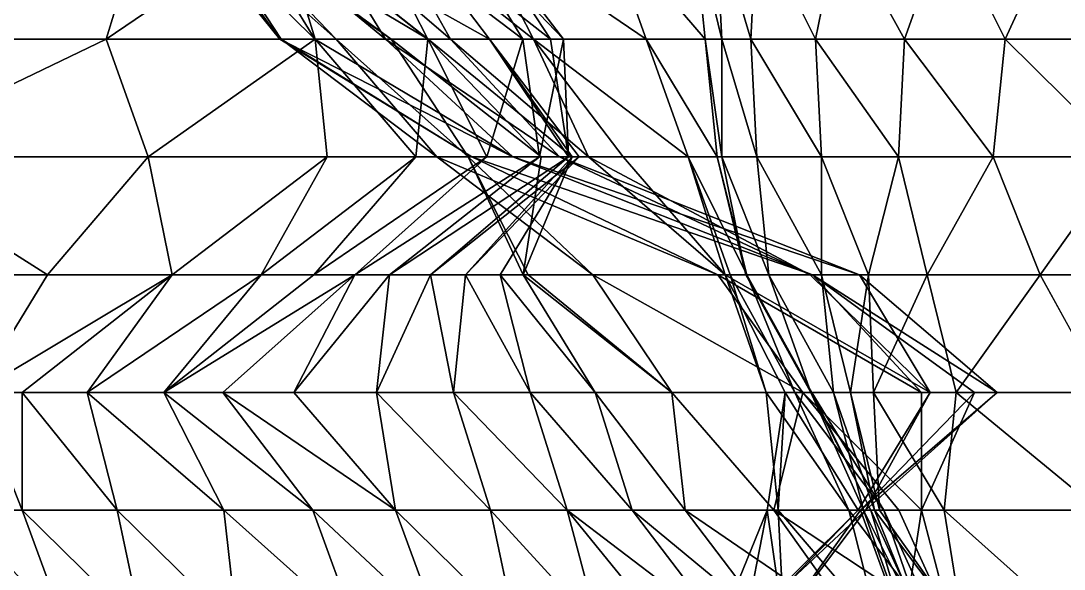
# Model space of a CAD drawing. Header units: metres. Extents: x -137 to 231, y -240 to 234.
# Drawn here: x -44.8 to 8.4, y 9 to 36.9 of the extents above; entities that cross this region are included whole.
import ezdxf

# ---------------------------------------------------------------- set-up
doc = ezdxf.new("R2010")
doc.units = ezdxf.units.M

msp = doc.modelspace()

# ---------------------------------------------------------------- linework, layer by layer
for points in [[(-56.90248, 36, -217.60475), (-40.453613, 36, -215.03621), (-38.619682, 42, -213.97739), (-38.619583, 42.0001, -213.97728)], [(-56.90248, 36, -217.60475), (-38.619682, 42, -213.97739), (-48.344116, 42, -212.66357), (-48.344017, 42.0001, -212.66347)], [(-40.453613, 36, -215.03621), (-29.812225, 36, -215.8206), (-31.646164, 42, -216.87943), (-31.646065, 42.0001, -216.87932)], [(-40.453613, 36, -215.03621), (-31.646164, 42, -216.87943), (-38.619682, 42, -213.97739), (-38.619583, 42.0001, -213.97728)], [(-31.5439, 36, -279.1742), (-36.434387, 42, -281.99774), (-35.46086, 42, -274.50745), (-35.460762, 42.0001, -274.50735)], [(-36.434387, 42, -281.99774), (-31.600449, 36, -286.13507), (-35.87964, 42, -288.60565), (-35.87954, 42.0001, -288.60556)], [(-36.434387, 42, -281.99774), (-31.5439, 36, -279.1742), (-31.600449, 36, -286.13507), (-31.60035, 36.0001, -286.13498)], [(-35.87964, 42, -288.60565), (-29.823074, 36, -292.0371), (-33.49095, 42, -294.15472), (-33.490852, 42.0001, -294.15463)], [(-35.87964, 42, -288.60565), (-31.600449, 36, -286.13507), (-29.823074, 36, -292.0371), (-29.822975, 36.0001, -292.03702)], [(-28.736435, 36, -270.62512), (-35.46086, 42, -274.50745), (-34.487335, 42, -267.0172), (-34.487236, 42.0001, -267.01712)], [(-31.5439, 36, -279.1742), (-35.46086, 42, -274.50745), (-28.736435, 36, -270.62512), (-28.736336, 36.0001, -270.62503)], [(-25.928955, 36, -262.07602), (-34.487335, 42, -267.0172), (-34.125114, 42, -259.87988), (-34.125015, 42.0001, -259.8798)], [(-28.736435, 36, -270.62512), (-34.487335, 42, -267.0172), (-25.928955, 36, -262.07602), (-25.928856, 36.0001, -262.07593)], [(-24.038467, 36, -254.05634), (-34.125114, 42, -259.87988), (-31.623306, 42, -251.50723), (-31.623207, 42.0001, -251.50713)], [(-25.928955, 36, -262.07602), (-34.125114, 42, -259.87988), (-24.038467, 36, -254.05634), (-24.038368, 36.0001, -254.05623)], [(-33.49095, 42, -294.15472), (-26.211761, 36, -296.8803), (-29.879639, 42, -298.99796), (-29.87954, 42.0001, -298.99786)], [(-33.49095, 42, -294.15472), (-29.823074, 36, -292.0371), (-26.211761, 36, -296.8803), (-26.211662, 36.0001, -296.88022)], [(-31.646164, 42, -216.87943), (-24.061325, 36, -219.42851), (-27.117874, 42, -221.19322), (-27.117775, 42.0001, -221.19312)], [(-31.646164, 42, -216.87943), (-29.812225, 36, -215.8206), (-24.061325, 36, -219.42851), (-24.061226, 36.0001, -219.4284)], [(-20.925339, 36, -245.33078), (-31.623306, 42, -251.50723), (-25.453629, 42, -241.01697), (-25.45353, 42.0001, -241.01686)], [(-24.038467, 36, -254.05634), (-31.623306, 42, -251.50723), (-20.925339, 36, -245.33078), (-20.92524, 36.0001, -245.33067)], [(-29.879639, 42, -298.99796), (-22.906113, 36, -301.9), (-26.268326, 42, -303.84116), (-26.268227, 42.0001, -303.84106)], [(-29.879639, 42, -298.99796), (-26.211761, 36, -296.8803), (-22.906113, 36, -301.9), (-22.906013, 36.0001, -301.8999)], [(-27.117874, 42, -221.19322), (-19.227371, 36, -223.56584), (-22.895248, 42, -225.68349), (-22.89515, 42.0001, -225.68338)], [(-27.117874, 42, -221.19322), (-24.061325, 36, -219.42851), (-19.227371, 36, -223.56584), (-19.227272, 36.0001, -223.56573)], [(-26.268326, 42, -303.84116), (-18.683487, 36, -306.39026), (-21.740036, 42, -308.15497), (-21.739937, 42.0001, -308.15488)], [(-26.268326, 42, -303.84116), (-22.906113, 36, -301.9), (-18.683487, 36, -306.39026), (-18.683388, 36.0001, -306.39017)], [(-17.812225, 36, -236.60521), (-25.453629, 42, -241.01697), (-21.729202, 42, -231.93848), (-21.729103, 42.0001, -231.93837)], [(-20.925339, 36, -245.33078), (-25.453629, 42, -241.01697), (-17.812225, 36, -236.60521), (-17.812126, 36.0001, -236.6051)], [(-22.895248, 42, -225.68349), (-17.144363, 36, -229.29141), (-21.729202, 42, -231.93848), (-21.729103, 42.0001, -231.93837)], [(-22.895248, 42, -225.68349), (-19.227371, 36, -223.56584), (-17.144363, 36, -229.29141), (-17.144264, 36.0001, -229.2913)], [(-21.740036, 42, -308.15497), (-12.932571, 36, -309.99817), (-15.072174, 42, -311.23346), (-15.072074, 42.0001, -311.23337)], [(-21.740036, 42, -308.15497), (-18.683487, 36, -306.39026), (-12.932571, 36, -309.99817), (-12.932471, 36.0001, -309.99808)], [(-17.812225, 36, -236.60521), (-21.729202, 42, -231.93848), (-17.144363, 36, -229.29141), (-17.144264, 36.0001, -229.2913)], [(-15.072174, 42, -311.23346), (-9.932571, 36, -315.19434), (-10.5439, 42, -315.54727), (-10.543799, 42.0001, -315.54718)], [(-15.072174, 42, -311.23346), (-12.932571, 36, -309.99817), (-9.932571, 36, -315.19434), (-9.932471, 36.0001, -315.19424)], [(-10.5439, 42, -315.54727), (-9.072174, 36, -321.6258), (-9.377823, 42, -321.80225), (-9.377723, 42.0001, -321.80215)], [(-10.5439, 42, -315.54727), (-9.932571, 36, -315.19434), (-9.072174, 36, -321.6258), (-9.072074, 36.0001, -321.6257)], [(-9.377823, 42, -321.80225), (-7.600449, 36, -327.70428), (-7.2948, 42, -327.5278), (-7.2947, 42.0001, -327.5277)], [(-9.377823, 42, -321.80225), (-9.072174, 36, -321.6258), (-7.600449, 36, -327.70428), (-7.600348, 36.0001, -327.7042)], [(-7.2948, 42, -327.5278), (-7.600449, 36, -327.70428), (-4.2948, 36, -332.72397), (-4.2947, 36.0001, -332.72388)], [(-7.2948, 42, -327.5278), (-4.2948, 36, -332.72397), (-3.072174, 42, -332.0181), (-3.072074, 42.0001, -332.018)], [(-3.072174, 42, -332.0181), (-4.2948, 36, -332.72397), (0.23349, 36, -337.03778), (0.23359, 36.0001, -337.0377)], [(-3.072174, 42, -332.0181), (0.23349, 36, -337.03778), (2.373077, 42, -335.8025), (2.373177, 42.0001, -335.8024)], [(2.373077, 42, -335.8025), (0.23349, 36, -337.03778), (5.373062, 36, -340.99863), (5.373162, 36.0001, -340.99854)], [(2.373077, 42, -335.8025), (5.373062, 36, -340.99863), (8.123978, 42, -339.4104), (8.124078, 42.0001, -339.4103)], [(8.123978, 42, -339.4104), (5.373062, 36, -340.99863), (11.429626, 36, -344.43005), (11.429727, 36.0001, -344.42996)], [(8.123978, 42, -339.4104), (11.429626, 36, -344.43005), (13.874878, 42, -343.0183), (13.874978, 42.0001, -343.01822)], [(-52.928955, 30, -215.31064), (-40.453613, 36, -215.03621), (-56.90248, 36, -217.60475), (-56.90238, 36.0001, -217.60464)], [(-52.928955, 30, -215.31064), (-38.314026, 30, -213.80092), (-40.453613, 36, -215.03621), (-40.453514, 36.0001, -215.0361)], [(-38.314026, 30, -213.80092), (-29.812225, 36, -215.8206), (-40.453613, 36, -215.03621), (-40.453514, 36.0001, -215.0361)], [(-38.314026, 30, -213.80092), (-29.200912, 30, -215.46765), (-29.812225, 36, -215.8206), (-29.812126, 36.0001, -215.8205)], [(-21.819458, 30, -280.488), (-31.600449, 36, -286.13507), (-31.5439, 36, -279.1742), (-31.5438, 36.0001, -279.1741)], [(-19.736435, 30, -286.21356), (-29.823074, 36, -292.0371), (-31.600449, 36, -286.13507), (-31.60035, 36.0001, -286.13498)], [(-19.736435, 30, -286.21356), (-31.600449, 36, -286.13507), (-21.819458, 30, -280.488), (-21.819359, 30.0001, -280.4879)], [(-23.596832, 30, -274.58597), (-31.5439, 36, -279.1742), (-28.736435, 36, -270.62512), (-28.736336, 36.0001, -270.62503)], [(-21.819458, 30, -280.488), (-31.5439, 36, -279.1742), (-23.596832, 30, -274.58597), (-23.596733, 30.0001, -274.58588)], [(-26.211761, 36, -296.8803), (-29.823074, 36, -292.0371), (-19.736435, 30, -286.21356), (-19.736336, 30.0001, -286.21347)], [(-29.812225, 36, -215.8206), (-24.672623, 30, -219.78145), (-24.061325, 36, -219.42851), (-24.061226, 36.0001, -219.4284)], [(-29.812225, 36, -215.8206), (-29.200912, 30, -215.46765), (-24.672623, 30, -219.78145), (-24.672523, 30.0001, -219.78134)], [(-22.011993, 30, -266.74274), (-28.736435, 36, -270.62512), (-25.928955, 36, -262.07602), (-25.928856, 36.0001, -262.07593)], [(-23.596832, 30, -274.58597), (-28.736435, 36, -270.62512), (-22.011993, 30, -266.74274), (-22.011894, 30.0001, -266.74265)], [(-26.211761, 36, -296.8803), (-19.736435, 30, -286.21356), (-17.347733, 30, -291.76266), (-17.347633, 30.0001, -291.76257)], [(-22.906113, 36, -301.9), (-26.211761, 36, -296.8803), (-17.347733, 30, -291.76266), (-17.347633, 30.0001, -291.76257)], [(-18.287567, 30, -257.66425), (-25.928955, 36, -262.07602), (-24.038467, 36, -254.05634), (-24.038368, 36.0001, -254.05623)], [(-22.011993, 30, -266.74274), (-25.928955, 36, -262.07602), (-18.287567, 30, -257.66425), (-18.287468, 30.0001, -257.66415)], [(-24.061325, 36, -219.42851), (-24.672623, 30, -219.78145), (-21.061325, 30, -224.62466), (-21.061226, 30.0001, -224.62456)], [(-24.061325, 36, -219.42851), (-21.061325, 30, -224.62466), (-19.227371, 36, -223.56584), (-19.227272, 36.0001, -223.56573)], [(-16.702713, 30, -249.82104), (-24.038467, 36, -254.05634), (-20.925339, 36, -245.33078), (-20.92524, 36.0001, -245.33067)], [(-18.287567, 30, -257.66425), (-24.038467, 36, -254.05634), (-16.702713, 30, -249.82104), (-16.702614, 30.0001, -249.82094)], [(-22.906113, 36, -301.9), (-17.347733, 30, -291.76266), (-15.876022, 30, -297.84116), (-15.875922, 30.0001, -297.84106)], [(-18.683487, 36, -306.39026), (-22.906113, 36, -301.9), (-15.876022, 30, -297.84116), (-15.875922, 30.0001, -297.84106)], [(-19.227371, 36, -223.56584), (-21.061325, 30, -224.62466), (-18.366974, 30, -229.9973), (-18.366875, 30.0001, -229.9972)], [(-16.895248, 30, -236.0758), (-16.3405, 30, -242.68372), (-20.925339, 36, -245.33078), (-20.92524, 36.0001, -245.33067)], [(-16.895248, 30, -236.0758), (-20.925339, 36, -245.33078), (-17.812225, 36, -236.60521), (-17.812126, 36.0001, -236.6051)], [(-16.702713, 30, -249.82104), (-20.925339, 36, -245.33078), (-16.3405, 30, -242.68372), (-16.3404, 30.0001, -242.68361)], [(-19.227371, 36, -223.56584), (-18.366974, 30, -229.9973), (-17.144363, 36, -229.29141), (-17.144264, 36.0001, -229.2913)], [(-18.683487, 36, -306.39026), (-10.792984, 30, -308.76288), (-12.932571, 36, -309.99817), (-12.932471, 36.0001, -309.99808)], [(-18.683487, 36, -306.39026), (-15.876022, 30, -297.84116), (-14.098648, 30, -303.7432), (-14.098548, 30.0001, -303.7431)], [(-18.683487, 36, -306.39026), (-14.098648, 30, -303.7432), (-10.792984, 30, -308.76288), (-10.792884, 30.0001, -308.7628)], [(-17.144363, 36, -229.29141), (-18.366974, 30, -229.9973), (-16.895248, 30, -236.0758), (-16.89515, 30.0001, -236.0757)], [(-17.144363, 36, -229.29141), (-16.895248, 30, -236.0758), (-17.812225, 36, -236.60521), (-17.812126, 36.0001, -236.6051)], [(-12.932571, 36, -309.99817), (-9.321274, 30, -314.84137), (-9.932571, 36, -315.19434), (-9.932471, 36.0001, -315.19424)], [(-12.932571, 36, -309.99817), (-10.792984, 30, -308.76288), (-9.321274, 30, -314.84137), (-9.321174, 30.0001, -314.84128)], [(-9.932571, 36, -315.19434), (-9.072174, 30, -321.6258), (-9.072174, 36, -321.6258), (-9.072074, 36.0001, -321.6257)], [(-9.932571, 36, -315.19434), (-9.321274, 30, -314.84137), (-9.072174, 30, -321.6258), (-9.072074, 30.0001, -321.6257)], [(-9.072174, 36, -321.6258), (-7.2948, 30, -327.5278), (-7.600449, 36, -327.70428), (-7.600348, 36.0001, -327.7042)], [(-9.072174, 36, -321.6258), (-9.072174, 30, -321.6258), (-7.2948, 30, -327.5278), (-7.2947, 30.0001, -327.5277)], [(-7.600449, 36, -327.70428), (-3.989151, 30, -332.5475), (-4.2948, 36, -332.72397), (-4.2947, 36.0001, -332.72388)], [(-7.600449, 36, -327.70428), (-7.2948, 30, -327.5278), (-3.989151, 30, -332.5475), (-3.989051, 30.0001, -332.5474)], [(-4.2948, 36, -332.72397), (-0.072174, 30, -337.21423), (0.23349, 36, -337.03778), (0.23359, 36.0001, -337.0377)], [(-4.2948, 36, -332.72397), (-3.989151, 30, -332.5475), (-0.072174, 30, -337.21423), (-0.072074, 30.0001, -337.21414)], [(0.23349, 36, -337.03778), (-0.072174, 30, -337.21423), (4.761764, 30, -341.35156), (4.761865, 30.0001, -341.35147)], [(0.23349, 36, -337.03778), (4.761764, 30, -341.35156), (5.373062, 36, -340.99863), (5.373162, 36.0001, -340.99854)], [(5.373062, 36, -340.99863), (4.761764, 30, -341.35156), (11.429626, 30, -344.43005), (11.429727, 30.0001, -344.42996)], [(5.373062, 36, -340.99863), (11.429626, 30, -344.43005), (11.429626, 36, -344.43005), (11.429727, 36.0001, -344.42996)], [(-43.453613, 24, -209.84006), (-38.314026, 30, -213.80092), (-52.928955, 30, -215.31064), (-52.928856, 30.0001, -215.31053)], [(-52.928955, 30, -215.31064), (-47.064934, 24, -204.99684), (-43.453613, 24, -209.84006), (-43.453514, 24.0001, -209.83995)], [(-43.453613, 24, -209.84006), (-37.0914, 24, -213.09503), (-38.314026, 30, -213.80092), (-38.313927, 30.0001, -213.80081)], [(-37.0914, 24, -213.09503), (-29.200912, 30, -215.46765), (-38.314026, 30, -213.80092), (-38.313927, 30.0001, -213.80081)], [(-37.0914, 24, -213.09503), (-32.563126, 24, -217.40883), (-29.200912, 30, -215.46765), (-29.200813, 30.0001, -215.46754)], [(-32.563126, 24, -217.40883), (-29.86879, 24, -222.78146), (-24.672623, 30, -219.78145), (-24.672523, 30.0001, -219.78134)], [(-32.563126, 24, -217.40883), (-24.672623, 30, -219.78145), (-29.200912, 30, -215.46765), (-29.200813, 30.0001, -215.46754)], [(-29.86879, 24, -222.78146), (-27.785751, 24, -228.50702), (-21.061325, 30, -224.62466), (-21.061226, 30.0001, -224.62456)], [(-29.86879, 24, -222.78146), (-21.061325, 30, -224.62466), (-24.672623, 30, -219.78145), (-24.672523, 30.0001, -219.78134)], [(-27.785751, 24, -228.50702), (-26.008377, 24, -234.40906), (-18.366974, 30, -229.9973), (-18.366875, 30.0001, -229.9972)], [(-27.785751, 24, -228.50702), (-18.366974, 30, -229.9973), (-21.061325, 30, -224.62466), (-21.061226, 30.0001, -224.62456)], [(-26.008377, 24, -234.40906), (-23.925339, 24, -240.13463), (-16.895248, 30, -236.0758), (-16.89515, 30.0001, -236.0757)], [(-26.008377, 24, -234.40906), (-16.895248, 30, -236.0758), (-18.366974, 30, -229.9973), (-18.366875, 30.0001, -229.9972)], [(-23.925339, 24, -240.13463), (-22.147964, 24, -246.03665), (-16.3405, 30, -242.68372), (-16.3404, 30.0001, -242.68361)], [(-23.925339, 24, -240.13463), (-16.3405, 30, -242.68372), (-16.895248, 30, -236.0758), (-16.89515, 30.0001, -236.0757)], [(-15.64978, 24, -269.99774), (-23.596832, 30, -274.58597), (-22.011993, 30, -266.74274), (-22.011894, 30.0001, -266.74265)], [(-9.287567, 24, -273.25272), (-21.819458, 30, -280.488), (-23.596832, 30, -274.58597), (-23.596733, 30.0001, -274.58588)], [(-9.287567, 24, -273.25272), (-23.596832, 30, -274.58597), (-15.64978, 24, -269.99774), (-15.64968, 24.0001, -269.99765)], [(-22.147964, 24, -246.03665), (-20.37059, 24, -251.93869), (-16.702713, 30, -249.82104), (-16.702614, 30.0001, -249.82094)], [(-22.147964, 24, -246.03665), (-16.702713, 30, -249.82104), (-16.3405, 30, -242.68372), (-16.3404, 30.0001, -242.68361)], [(-19.204529, 24, -258.19366), (-18.95543, 24, -264.97806), (-22.011993, 30, -266.74274), (-22.011894, 30.0001, -266.74265)], [(-19.204529, 24, -258.19366), (-22.011993, 30, -266.74274), (-18.287567, 30, -257.66425), (-18.287468, 30.0001, -257.66415)], [(-15.64978, 24, -269.99774), (-22.011993, 30, -266.74274), (-18.95543, 24, -264.97806), (-18.95533, 24.0001, -264.97797)], [(-4.453628, 24, -277.39005), (-19.736435, 30, -286.21356), (-21.819458, 30, -280.488), (-21.819359, 30.0001, -280.4879)], [(-4.453628, 24, -277.39005), (-21.819458, 30, -280.488), (-9.287567, 24, -273.25272), (-9.287467, 24.0001, -273.25262)], [(-16.702713, 30, -249.82104), (-20.37059, 24, -251.93869), (-19.204529, 24, -258.19366), (-19.20443, 24.0001, -258.19357)], [(-2.064941, 24, -282.93915), (-17.347733, 30, -291.76266), (-19.736435, 30, -286.21356), (-19.736336, 30.0001, -286.21347)], [(-2.064941, 24, -282.93915), (-19.736435, 30, -286.21356), (-4.453628, 24, -277.39005), (-4.453528, 24.0001, -277.38995)], [(-16.702713, 30, -249.82104), (-19.204529, 24, -258.19366), (-18.287567, 30, -257.66425), (-18.287468, 30.0001, -257.66415)], [(-4.566742, 24, -291.31177), (-15.876022, 30, -297.84116), (-17.347733, 30, -291.76266), (-17.347633, 30.0001, -291.76257)], [(-4.566742, 24, -291.31177), (-17.347733, 30, -291.76266), (-2.064941, 24, -282.93915), (-2.064841, 24.0001, -282.93906)], [(-8.902481, 24, -300.7432), (-14.098648, 30, -303.7432), (-15.876022, 30, -297.84116), (-15.875922, 30.0001, -297.84106)], [(-8.902481, 24, -300.7432), (-15.876022, 30, -297.84116), (-4.566742, 24, -291.31177), (-4.566642, 24.0001, -291.31168)], [(-10.792984, 30, -308.76288), (-14.098648, 30, -303.7432), (-8.902481, 24, -300.7432), (-8.902381, 24.0001, -300.7431)], [(-10.792984, 30, -308.76288), (-7.792984, 24, -313.95905), (-9.321274, 30, -314.84137), (-9.321174, 30.0001, -314.84128)], [(-10.792984, 30, -308.76288), (-8.902481, 24, -300.7432), (-8.653397, 24, -307.5276), (-8.653296, 24.0001, -307.5275)], [(-10.792984, 30, -308.76288), (-8.653397, 24, -307.5276), (-7.792984, 24, -313.95905), (-7.792884, 24.0001, -313.95895)], [(-9.321274, 30, -314.84137), (-7.849548, 24, -320.9199), (-9.072174, 30, -321.6258), (-9.072074, 30.0001, -321.6257)], [(-9.321274, 30, -314.84137), (-7.792984, 24, -313.95905), (-7.849548, 24, -320.9199), (-7.849448, 24.0001, -320.9198)], [(-9.072174, 30, -321.6258), (-6.683487, 24, -327.17487), (-7.2948, 30, -327.5278), (-7.2947, 30.0001, -327.5277)], [(-9.072174, 30, -321.6258), (-7.849548, 24, -320.9199), (-6.683487, 24, -327.17487), (-6.683387, 24.0001, -327.17477)], [(-7.2948, 30, -327.5278), (-3.989151, 24, -332.5475), (-3.989151, 30, -332.5475), (-3.989051, 30.0001, -332.5474)], [(-7.2948, 30, -327.5278), (-6.683487, 24, -327.17487), (-3.989151, 24, -332.5475), (-3.989051, 24.0001, -332.5474)], [(-3.989151, 30, -332.5475), (-1.600449, 24, -338.0966), (-0.072174, 30, -337.21423), (-0.072074, 30.0001, -337.21414)], [(-3.989151, 30, -332.5475), (-3.989151, 24, -332.5475), (-1.600449, 24, -338.0966), (-1.600349, 24.0001, -338.0965)], [(-0.072174, 30, -337.21423), (-1.600449, 24, -338.0966), (1.399536, 24, -343.29272), (1.399636, 24.0001, -343.29263)], [(-0.072174, 30, -337.21423), (1.399536, 24, -343.29272), (4.761764, 30, -341.35156), (4.761865, 30.0001, -341.35147)], [(4.761764, 30, -341.35156), (1.399536, 24, -343.29272), (7.150436, 24, -346.90067), (7.150537, 24.0001, -346.90057)], [(4.761764, 30, -341.35156), (7.150436, 24, -346.90067), (11.429626, 30, -344.43005), (11.429727, 30.0001, -344.42996)], [(11.429626, 30, -344.43005), (7.150436, 24, -346.90067), (13.818314, 24, -349.9792), (13.818414, 24.0001, -349.9791)], [(-47.064934, 24, -204.99684), (-47.12149, 18, -211.9577), (-43.453613, 24, -209.84006), (-43.453514, 24.0001, -209.83995)], [(-47.12149, 18, -211.9577), (-44.732803, 18, -217.5068), (-37.0914, 24, -213.09503), (-37.0913, 24.0001, -213.09492)], [(-47.12149, 18, -211.9577), (-37.0914, 24, -213.09503), (-43.453613, 24, -209.84006), (-43.453514, 24.0001, -209.83995)], [(-37.0914, 24, -213.09503), (-44.732803, 18, -217.5068), (-41.427155, 18, -222.52647), (-41.427055, 18.0001, -222.52637)], [(-37.0914, 24, -213.09503), (-41.427155, 18, -222.52647), (-32.563126, 24, -217.40883), (-32.563026, 24.0001, -217.40872)], [(-32.563126, 24, -217.40883), (-41.427155, 18, -222.52647), (-37.510178, 18, -227.1932), (-37.51008, 18.0001, -227.1931)], [(-32.563126, 24, -217.40883), (-37.510178, 18, -227.1932), (-29.86879, 24, -222.78146), (-29.86869, 24.0001, -222.78136)], [(-37.510178, 18, -227.1932), (-34.510178, 18, -232.38937), (-27.785751, 24, -228.50702), (-27.785652, 24.0001, -228.50691)], [(-37.510178, 18, -227.1932), (-27.785751, 24, -228.50702), (-29.86879, 24, -222.78146), (-29.86869, 24.0001, -222.78136)], [(-27.785751, 24, -228.50702), (-34.510178, 18, -232.38937), (-30.898865, 18, -237.23259), (-30.898766, 18.0001, -237.23248)], [(-27.785751, 24, -228.50702), (-30.898865, 18, -237.23259), (-26.008377, 24, -234.40906), (-26.008278, 24.0001, -234.40895)], [(-26.008377, 24, -234.40906), (-30.898865, 18, -237.23259), (-26.676254, 18, -241.72285), (-26.676155, 18.0001, -241.72275)], [(-26.008377, 24, -234.40906), (-26.676254, 18, -241.72285), (-23.925339, 24, -240.13463), (-23.92524, 24.0001, -240.13452)], [(-23.925339, 24, -240.13463), (-26.676254, 18, -241.72285), (-22.759277, 18, -246.3896), (-22.759178, 18.0001, -246.3895)], [(-23.925339, 24, -240.13463), (-22.759277, 18, -246.3896), (-22.147964, 24, -246.03665), (-22.147865, 24.0001, -246.03654)], [(-22.147964, 24, -246.03665), (-22.759277, 18, -246.3896), (-18.842316, 18, -251.05634), (-18.842216, 18.0001, -251.05623)], [(-22.147964, 24, -246.03665), (-18.842316, 18, -251.05634), (-20.37059, 24, -251.93869), (-20.370491, 24.0001, -251.93858)], [(-20.37059, 24, -251.93869), (-15.536652, 18, -256.07602), (-19.204529, 24, -258.19366), (-19.20443, 24.0001, -258.19357)], [(-20.37059, 24, -251.93869), (-18.842316, 18, -251.05634), (-15.536652, 18, -256.07602), (-15.536551, 18.0001, -256.07593)], [(-11.61969, 18, -260.74277), (-18.95543, 24, -264.97806), (-19.204529, 24, -258.19366), (-19.20443, 24.0001, -258.19357)], [(-11.61969, 18, -260.74277), (-19.204529, 24, -258.19366), (-15.536652, 18, -256.07602), (-15.536551, 18.0001, -256.07593)], [(-15.64978, 24, -269.99774), (-18.95543, 24, -264.97806), (-11.61969, 18, -260.74277), (-11.61959, 18.0001, -260.74268)], [(-15.64978, 24, -269.99774), (-11.61969, 18, -260.74277), (-4.951813, 18, -263.82126), (-4.951713, 18.0001, -263.82117)], [(-9.287567, 24, -273.25272), (-15.64978, 24, -269.99774), (-4.951813, 18, -263.82126), (-4.951713, 18.0001, -263.82117)], [(-9.287567, 24, -273.25272), (-4.951813, 18, -263.82126), (1.104752, 18, -267.25272), (1.104852, 18.0001, -267.25262)], [(-4.453628, 24, -277.39005), (-9.287567, 24, -273.25272), (1.104752, 18, -267.25272), (1.104852, 18.0001, -267.25262)], [(1.546372, 18, -287.78235), (-5.845932, 18, -298.9785), (-8.902481, 24, -300.7432), (-8.902381, 24.0001, -300.7431)], [(1.546372, 18, -287.78235), (-8.902481, 24, -300.7432), (-4.566742, 24, -291.31177), (-4.566642, 24.0001, -291.31168)], [(-8.902481, 24, -300.7432), (-6.819458, 18, -306.46875), (-8.653397, 24, -307.5276), (-8.653296, 24.0001, -307.5275)], [(-8.902481, 24, -300.7432), (-5.845932, 18, -298.9785), (-6.819458, 18, -306.46875), (-6.819358, 18.0001, -306.46866)], [(-8.653397, 24, -307.5276), (-5.347733, 18, -312.54727), (-7.792984, 24, -313.95905), (-7.792884, 24.0001, -313.95895)], [(-8.653397, 24, -307.5276), (-6.819458, 18, -306.46875), (-5.347733, 18, -312.54727), (-5.347632, 18.0001, -312.54718)], [(-7.792984, 24, -313.95905), (-4.487335, 18, -318.9787), (-7.849548, 24, -320.9199), (-7.849448, 24.0001, -320.9198)], [(-7.849548, 24, -320.9199), (-4.5439, 18, -325.93958), (-6.683487, 24, -327.17487), (-6.683387, 24.0001, -327.17477)], [(-7.849548, 24, -320.9199), (-4.487335, 18, -318.9787), (-4.5439, 18, -325.93958), (-4.543799, 18.0001, -325.93948)], [(-7.792984, 24, -313.95905), (-5.347733, 18, -312.54727), (-4.487335, 18, -318.9787), (-4.487235, 18.0001, -318.9786)], [(-6.683487, 24, -327.17487), (-3.377823, 18, -332.19458), (-3.989151, 24, -332.5475), (-3.989051, 24.0001, -332.5474)], [(-6.683487, 24, -327.17487), (-4.5439, 18, -325.93958), (-3.377823, 18, -332.19458), (-3.377723, 18.0001, -332.1945)], [(1.546372, 18, -287.78235), (-4.566742, 24, -291.31177), (-2.064941, 24, -282.93915), (-2.064841, 24.0001, -282.93906)], [(4.965149, 18, -278.8803), (-2.064941, 24, -282.93915), (-4.453628, 24, -277.39005), (-4.453528, 24.0001, -277.38995)], [(-4.453628, 24, -277.39005), (1.104752, 18, -267.25272), (3.799088, 18, -272.62534), (3.799187, 18.0001, -272.62524)], [(4.965149, 18, -278.8803), (-4.453628, 24, -277.39005), (3.799088, 18, -272.62534), (3.799187, 18.0001, -272.62524)], [(-3.989151, 24, -332.5475), (-2.517425, 18, -338.626), (-1.600449, 24, -338.0966), (-1.600349, 24.0001, -338.0965)], [(-3.989151, 24, -332.5475), (-3.377823, 18, -332.19458), (-2.517425, 18, -338.626), (-2.517326, 18.0001, -338.62592)], [(-1.600449, 24, -338.0966), (-2.517425, 18, -338.626), (-1.351364, 18, -344.88098), (-1.351264, 18.0001, -344.8809)], [(1.546372, 18, -287.78235), (-2.064941, 24, -282.93915), (4.965149, 18, -278.8803), (4.965249, 18.0001, -278.88022)], [(-1.600449, 24, -338.0966), (-1.351364, 18, -344.88098), (1.399536, 24, -343.29272), (1.399636, 24.0001, -343.29263)], [(1.399536, 24, -343.29272), (-1.351364, 18, -344.88098), (2.871262, 18, -349.37125), (2.871361, 18.0001, -349.37115)], [(1.399536, 24, -343.29272), (2.871262, 18, -349.37125), (7.150436, 24, -346.90067), (7.150537, 24.0001, -346.90057)], [(7.150436, 24, -346.90067), (2.871262, 18, -349.37125), (10.4561, 18, -351.92035), (10.456201, 18.0001, -351.92026)], [(7.150436, 24, -346.90067), (10.4561, 18, -351.92035), (13.818314, 24, -349.9792), (13.818414, 24.0001, -349.9791)], [(-47.12149, 18, -211.9577), (-48.038467, 12, -212.4871), (-44.732803, 12, -217.5068), (-44.732704, 12.0001, -217.5067)], [(-47.12149, 18, -211.9577), (-44.732803, 12, -217.5068), (-44.732803, 18, -217.5068), (-44.732704, 18.0001, -217.5067)], [(-44.732803, 18, -217.5068), (-39.898865, 12, -221.64412), (-41.427155, 18, -222.52647), (-41.427055, 18.0001, -222.52637)], [(-44.732803, 18, -217.5068), (-44.732803, 12, -217.5068), (-39.898865, 12, -221.64412), (-39.898766, 12.0001, -221.64401)], [(-41.427155, 18, -222.52647), (-34.45362, 12, -225.42851), (-37.510178, 18, -227.1932), (-37.51008, 18.0001, -227.1931)], [(-41.427155, 18, -222.52647), (-39.898865, 12, -221.64412), (-34.45362, 12, -225.42851), (-34.45352, 12.0001, -225.4284)], [(-37.510178, 18, -227.1932), (-29.925339, 12, -229.74231), (-34.510178, 18, -232.38937), (-34.51008, 18.0001, -232.38927)], [(-37.510178, 18, -227.1932), (-34.45362, 12, -225.42851), (-29.925339, 12, -229.74231), (-29.92524, 12.0001, -229.7422)], [(-34.510178, 18, -232.38937), (-25.702713, 12, -234.23259), (-30.898865, 18, -237.23259), (-30.898766, 18.0001, -237.23248)], [(-34.510178, 18, -232.38937), (-29.925339, 12, -229.74231), (-25.702713, 12, -234.23259), (-25.702614, 12.0001, -234.23248)], [(-26.676254, 18, -241.72285), (-30.898865, 18, -237.23259), (-25.702713, 12, -234.23259), (-25.702614, 12.0001, -234.23248)], [(-26.676254, 18, -241.72285), (-25.702713, 12, -234.23259), (-20.86879, 12, -238.36992), (-20.86869, 12.0001, -238.36981)], [(-22.759277, 18, -246.3896), (-26.676254, 18, -241.72285), (-20.86879, 12, -238.36992), (-20.86869, 12.0001, -238.36981)], [(-22.759277, 18, -246.3896), (-20.86879, 12, -238.36992), (-16.951813, 12, -243.03665), (-16.951714, 12.0001, -243.03654)], [(-18.842316, 18, -251.05634), (-22.759277, 18, -246.3896), (-16.951813, 12, -243.03665), (-16.951714, 12.0001, -243.03654)], [(-18.842316, 18, -251.05634), (-16.951813, 12, -243.03665), (-13.646164, 12, -248.05634), (-13.646064, 12.0001, -248.05623)], [(-15.536652, 18, -256.07602), (-18.842316, 18, -251.05634), (-13.646164, 12, -248.05634), (-13.646064, 12.0001, -248.05623)], [(-15.536652, 18, -256.07602), (-13.646164, 12, -248.05634), (-10.951813, 12, -253.42896), (-10.951713, 12.0001, -253.42885)], [(-11.61969, 18, -260.74277), (-15.536652, 18, -256.07602), (-10.951813, 12, -253.42896), (-10.951713, 12.0001, -253.42885)], [(-11.61969, 18, -260.74277), (-10.951813, 12, -253.42896), (-6.423523, 12, -257.74274), (-6.423423, 12.0001, -257.74265)], [(-4.951813, 18, -263.82126), (-11.61969, 18, -260.74277), (-6.423523, 12, -257.74274), (-6.423423, 12.0001, -257.74265)], [(-5.845932, 18, -298.9785), (-6.208145, 12, -306.1158), (-6.819458, 18, -306.46875), (-6.819358, 18.0001, -306.46866)], [(-6.819458, 18, -306.46875), (-2.596832, 12, -310.95905), (-5.347733, 18, -312.54727), (-5.347632, 18.0001, -312.54718)], [(-6.819458, 18, -306.46875), (-6.208145, 12, -306.1158), (-2.596832, 12, -310.95905), (-2.596732, 12.0001, -310.95895)], [(-2.121506, 12, -289.9), (-6.762894, 12, -299.5079), (-5.845932, 18, -298.9785), (-5.845832, 18.0001, -298.9784)], [(-5.845932, 18, -298.9785), (-6.762894, 12, -299.5079), (-6.208145, 12, -306.1158), (-6.208045, 12.0001, -306.11572)], [(-4.951813, 18, -263.82126), (-6.423523, 12, -257.74274), (-0.061325, 12, -260.99774), (-0.061225, 12.0001, -260.99765)], [(-2.121506, 12, -289.9), (-5.845932, 18, -298.9785), (1.546372, 18, -287.78235), (1.546471, 18.0001, -287.78226)], [(-5.347733, 18, -312.54727), (-0.819458, 12, -316.86108), (-4.487335, 18, -318.9787), (-4.487235, 18.0001, -318.9786)], [(-5.347733, 18, -312.54727), (-2.596832, 12, -310.95905), (-0.819458, 12, -316.86108), (-0.819358, 12.0001, -316.861)], [(-4.951813, 18, -263.82126), (1.104752, 12, -267.25272), (1.104752, 18, -267.25272), (1.104852, 18.0001, -267.25262)], [(-4.951813, 18, -263.82126), (-0.061325, 12, -260.99774), (1.104752, 12, -267.25272), (1.104852, 12.0001, -267.25262)], [(-4.487335, 18, -318.9787), (-1.487335, 12, -324.17487), (-4.5439, 18, -325.93958), (-4.543799, 18.0001, -325.93948)], [(-4.5439, 18, -325.93958), (-1.849548, 12, -331.3122), (-3.377823, 18, -332.19458), (-3.377723, 18.0001, -332.1945)], [(-4.5439, 18, -325.93958), (-1.487335, 12, -324.17487), (-1.849548, 12, -331.3122), (-1.849448, 12.0001, -331.3121)], [(-4.487335, 18, -318.9787), (-0.819458, 12, -316.86108), (-1.487335, 12, -324.17487), (-1.487235, 12.0001, -324.17477)], [(-3.377823, 18, -332.19458), (-1.2948, 12, -337.9201), (-2.517425, 18, -338.626), (-2.517326, 18.0001, -338.62592)], [(-3.377823, 18, -332.19458), (-1.849548, 12, -331.3122), (-1.2948, 12, -337.9201), (-1.2947, 12.0001, -337.92)], [(-2.517425, 18, -338.626), (-1.0457, 12, -344.70453), (-1.351364, 18, -344.88098), (-1.351264, 18.0001, -344.8809)], [(-2.517425, 18, -338.626), (-1.2948, 12, -337.9201), (-1.0457, 12, -344.70453), (-1.0456, 12.0001, -344.70444)], [(-1.759277, 12, -282.76266), (-2.121506, 12, -289.9), (1.546372, 18, -287.78235), (1.546471, 18.0001, -287.78226)], [(1.104752, 12, -267.25272), (-2.008377, 12, -275.97827), (3.799088, 18, -272.62534), (3.799187, 18.0001, -272.62524)], [(-2.008377, 12, -275.97827), (-1.759277, 12, -282.76266), (4.965149, 18, -278.8803), (4.965249, 18.0001, -278.88022)], [(-2.008377, 12, -275.97827), (4.965149, 18, -278.8803), (3.799088, 18, -272.62534), (3.799187, 18.0001, -272.62524)], [(-1.759277, 12, -282.76266), (1.546372, 18, -287.78235), (4.965149, 18, -278.8803), (4.965249, 18.0001, -278.88022)], [(-1.351364, 18, -344.88098), (2.259949, 12, -349.72418), (2.871262, 18, -349.37125), (2.871361, 18.0001, -349.37115)], [(-1.351364, 18, -344.88098), (-1.0457, 12, -344.70453), (2.259949, 12, -349.72418), (2.260049, 12.0001, -349.7241)], [(1.104752, 12, -267.25272), (3.799088, 18, -272.62534), (1.104752, 18, -267.25272), (1.104852, 18.0001, -267.25262)], [(2.871262, 18, -349.37125), (2.259949, 12, -349.72418), (10.150436, 12, -352.0968), (10.150537, 12.0001, -352.0967)], [(2.871262, 18, -349.37125), (10.150436, 12, -352.0968), (10.4561, 18, -351.92035), (10.456201, 18.0001, -351.92026)], [(-48.038467, 12, -212.4871), (-47.064934, 6, -204.99684), (-42.53665, 6, -209.31064), (-42.536552, 6.0001, -209.31053)], [(-44.732803, 12, -217.5068), (-48.038467, 12, -212.4871), (-42.53665, 6, -209.31064), (-42.536552, 6.0001, -209.31053)], [(-44.732803, 12, -217.5068), (-42.53665, 6, -209.31064), (-38.619682, 6, -213.97739), (-38.619583, 6.0001, -213.97728)], [(-39.898865, 12, -221.64412), (-44.732803, 12, -217.5068), (-38.619682, 6, -213.97739), (-38.619583, 6.0001, -213.97728)], [(-39.898865, 12, -221.64412), (-38.619682, 6, -213.97739), (-33.78575, 6, -218.11472), (-33.785652, 6.0001, -218.11461)], [(-34.45362, 12, -225.42851), (-39.898865, 12, -221.64412), (-33.78575, 6, -218.11472), (-33.785652, 6.0001, -218.11461)], [(-34.45362, 12, -225.42851), (-33.78575, 6, -218.11472), (-27.729202, 6, -221.54616), (-27.729103, 6.0001, -221.54605)], [(-29.925339, 12, -229.74231), (-34.45362, 12, -225.42851), (-27.729202, 6, -221.54616), (-27.729103, 6.0001, -221.54605)], [(-29.925339, 12, -229.74231), (-27.729202, 6, -221.54616), (-23.506577, 6, -226.03644), (-23.506477, 6.0001, -226.03633)], [(-25.702713, 12, -234.23259), (-29.925339, 12, -229.74231), (-23.506577, 6, -226.03644), (-23.506477, 6.0001, -226.03633)], [(-25.702713, 12, -234.23259), (-23.506577, 6, -226.03644), (-19.5896, 6, -230.70319), (-19.5895, 6.0001, -230.70308)], [(-20.86879, 12, -238.36992), (-25.702713, 12, -234.23259), (-19.5896, 6, -230.70319), (-19.5895, 6.0001, -230.70308)], [(-20.86879, 12, -238.36992), (-19.5896, 6, -230.70319), (-15.366974, 6, -235.19345), (-15.366874, 6.0001, -235.19334)], [(-16.951813, 12, -243.03665), (-20.86879, 12, -238.36992), (-15.366974, 6, -235.19345), (-15.366874, 6.0001, -235.19334)], [(-16.951813, 12, -243.03665), (-9.061325, 6, -245.40927), (-13.646164, 12, -248.05634), (-13.646064, 12.0001, -248.05623)], [(-16.951813, 12, -243.03665), (-15.366974, 6, -235.19345), (-12.061325, 6, -240.21313), (-12.061225, 6.0001, -240.21303)], [(-16.951813, 12, -243.03665), (-12.061325, 6, -240.21313), (-9.061325, 6, -245.40927), (-9.061225, 6.0001, -245.40916)], [(-13.646164, 12, -248.05634), (-6.366974, 6, -250.7819), (-10.951813, 12, -253.42896), (-10.951713, 12.0001, -253.42885)], [(-13.646164, 12, -248.05634), (-9.061325, 6, -245.40927), (-6.366974, 6, -250.7819), (-6.366874, 6.0001, -250.7818)], [(-10.951813, 12, -253.42896), (-2.144363, 6, -255.27217), (-6.423523, 12, -257.74274), (-6.423423, 12.0001, -257.74265)], [(-10.951813, 12, -253.42896), (-6.366974, 6, -250.7819), (-2.144363, 6, -255.27217), (-2.144264, 6.0001, -255.27206)], [(-7.928955, 6, -293.25293), (-9.208145, 6, -300.91968), (-6.762894, 12, -299.5079), (-6.762793, 12.0001, -299.5078)], [(-6.762894, 12, -299.5079), (-9.208145, 6, -300.91968), (-5.902481, 6, -305.93933), (-5.902381, 6.0001, -305.93924)], [(-6.287567, 6, -278.44885), (-8.178055, 6, -286.46854), (-1.759277, 12, -282.76266), (-1.759177, 12.0001, -282.76257)], [(-8.178055, 6, -286.46854), (-7.928955, 6, -293.25293), (-2.121506, 12, -289.9), (-2.121406, 12.0001, -289.8999)], [(-8.178055, 6, -286.46854), (-2.121506, 12, -289.9), (-1.759277, 12, -282.76266), (-1.759177, 12.0001, -282.76257)], [(-7.928955, 6, -293.25293), (-6.762894, 12, -299.5079), (-2.121506, 12, -289.9), (-2.121406, 12.0001, -289.8999)], [(-6.762894, 12, -299.5079), (-5.902481, 6, -305.93933), (-6.208145, 12, -306.1158), (-6.208045, 12.0001, -306.11572)], [(-6.423523, 12, -257.74274), (2.68959, 6, -259.4095), (-0.061325, 12, -260.99774), (-0.061225, 12.0001, -260.99765)], [(-6.423523, 12, -257.74274), (-2.144363, 6, -255.27217), (2.68959, 6, -259.4095), (2.68969, 6.0001, -259.4094)], [(0.187775, 6, -267.7821), (-6.287567, 6, -278.44885), (-2.008377, 12, -275.97827), (-2.008277, 12.0001, -275.97818)], [(-6.287567, 6, -278.44885), (-1.759277, 12, -282.76266), (-2.008377, 12, -275.97827), (-2.008277, 12.0001, -275.97818)], [(-6.208145, 12, -306.1158), (-1.068558, 6, -310.07666), (-2.596832, 12, -310.95905), (-2.596732, 12.0001, -310.95895)], [(-6.208145, 12, -306.1158), (-5.902481, 6, -305.93933), (-1.068558, 6, -310.07666), (-1.068458, 6.0001, -310.07657)], [(-2.596832, 12, -310.95905), (1.931442, 6, -315.27283), (-0.819458, 12, -316.86108), (-0.819358, 12.0001, -316.861)], [(-2.596832, 12, -310.95905), (-1.068558, 6, -310.07666), (1.931442, 6, -315.27283), (1.931542, 6.0001, -315.27274)], [(0.187775, 6, -267.7821), (-2.008377, 12, -275.97827), (1.104752, 12, -267.25272), (1.104852, 12.0001, -267.25262)], [(-1.487335, 12, -324.17487), (0.290039, 6, -330.0769), (-1.849548, 12, -331.3122), (-1.849448, 12.0001, -331.3121)], [(-1.849548, 12, -331.3122), (1.150452, 6, -336.50836), (-1.2948, 12, -337.9201), (-1.2947, 12.0001, -337.92)], [(-1.849548, 12, -331.3122), (0.290039, 6, -330.0769), (1.150452, 6, -336.50836), (1.150552, 6.0001, -336.50827)], [(-0.819458, 12, -316.86108), (1.263565, 6, -322.5866), (-1.487335, 12, -324.17487), (-1.487235, 12.0001, -324.17477)], [(-1.487335, 12, -324.17487), (1.263565, 6, -322.5866), (0.290039, 6, -330.0769), (0.290139, 6.0001, -330.0768)], [(-1.2948, 12, -337.9201), (3.233475, 6, -342.23392), (-1.0457, 12, -344.70453), (-1.0456, 12.0001, -344.70444)], [(-1.2948, 12, -337.9201), (1.150452, 6, -336.50836), (3.233475, 6, -342.23392), (3.233575, 6.0001, -342.23383)], [(2.259949, 12, -349.72418), (-1.0457, 12, -344.70453), (3.233475, 6, -342.23392), (3.233575, 6.0001, -342.23383)], [(-0.819458, 12, -316.86108), (1.931442, 6, -315.27283), (1.263565, 6, -322.5866), (1.263665, 6.0001, -322.58652)], [(2.68959, 6, -259.4095), (1.104752, 12, -267.25272), (-0.061325, 12, -260.99774), (-0.061225, 12.0001, -260.99765)], [(2.68959, 6, -259.4095), (0.187775, 6, -267.7821), (1.104752, 12, -267.25272), (1.104852, 12.0001, -267.25262)], [(2.259949, 12, -349.72418), (3.233475, 6, -342.23392), (8.984375, 6, -345.84186), (8.984475, 6.0001, -345.84177)], [(10.150436, 12, -352.0968), (2.259949, 12, -349.72418), (8.984375, 6, -345.84186), (8.984475, 6.0001, -345.84177)]]:
    msp.add_3dface(points)

doc.saveas('drawing.dxf')
